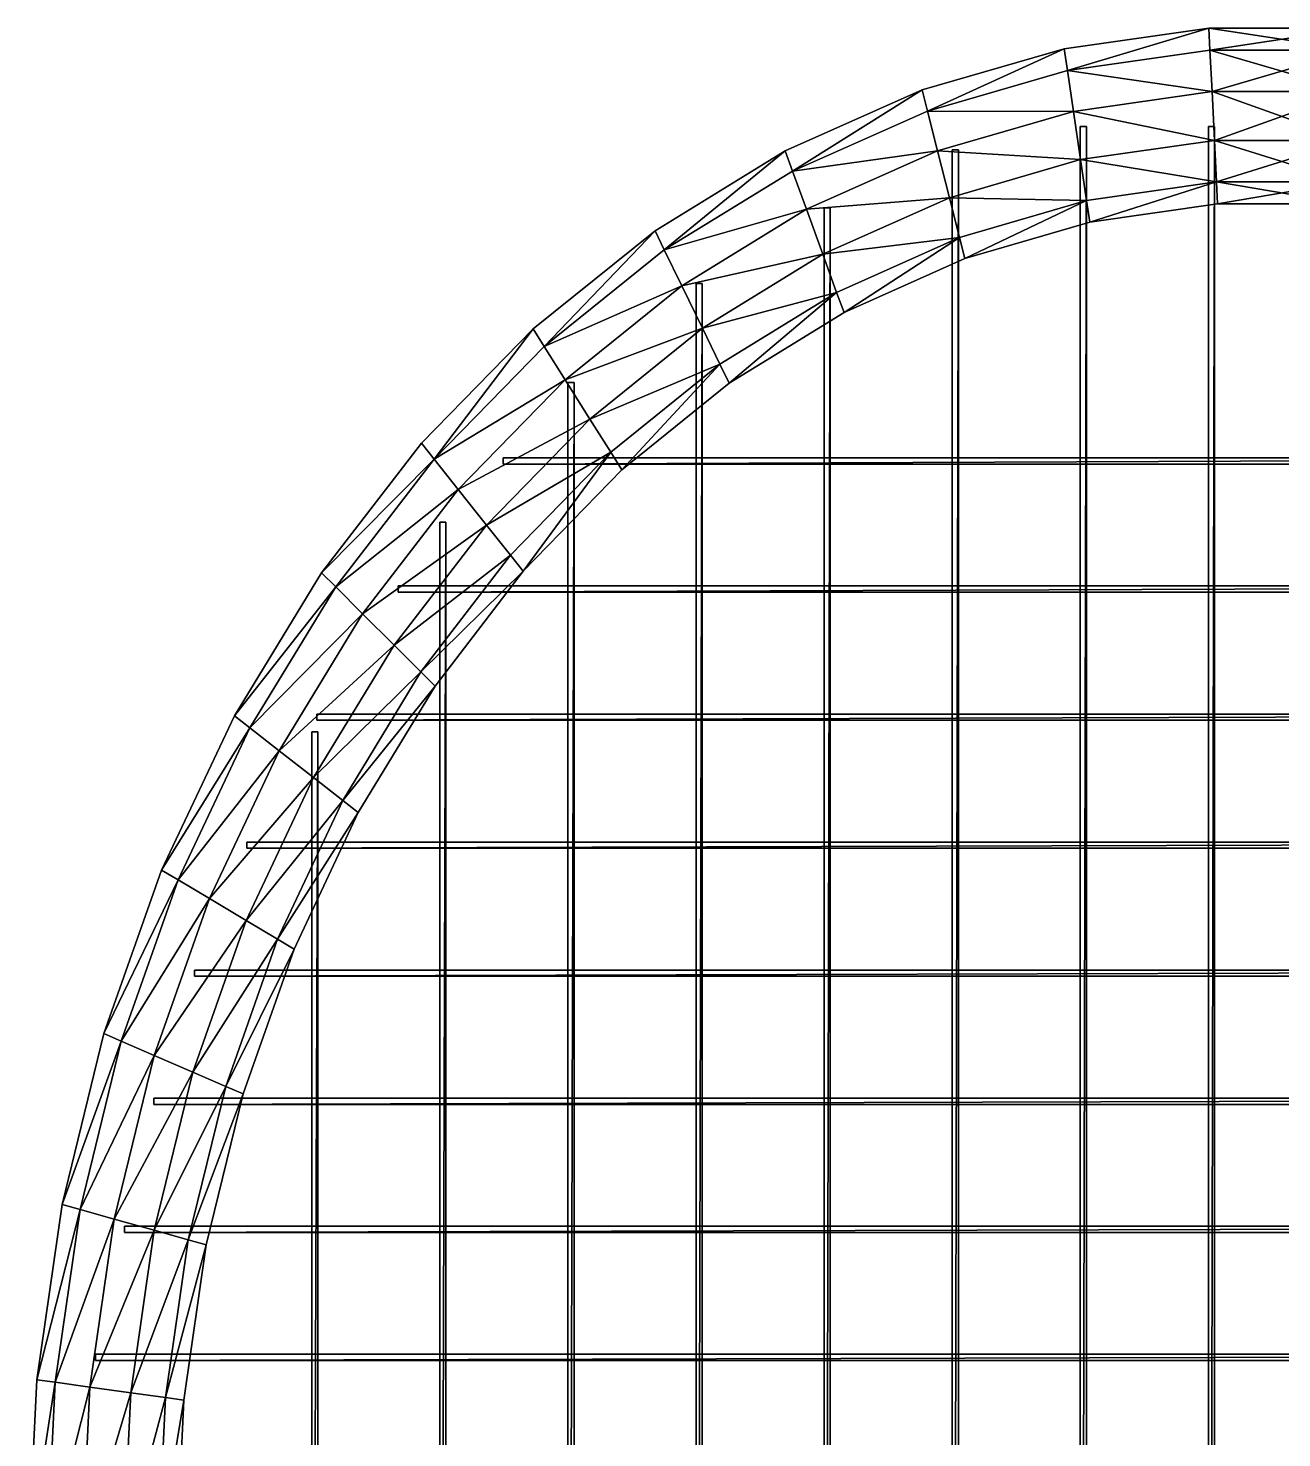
# Model space of a CAD drawing. Header units: metres. Extents: x -0.116 to 0.116, y -0.304 to 0.304.
# Drawn here: x -0.1163 to 0, y 0.1737 to 0.3045 of the extents above; entities that cross this region are included whole.
import ezdxf

# ---------------------------------------------------------------- set-up
doc = ezdxf.new("R2010")
doc.units = ezdxf.units.M
doc.layers.add('TENNISRACQUET', color=1, linetype='CONTINUOUS')

msp = doc.modelspace()

# ---------------------------------------------------------------- linework, layer by layer
at = {"layer": 'TENNISRACQUET', "color": 3}
for points in [[(-0.02019, 0.30257, -0.00227), (-0.00676, 0.30449, -0.00227), (-0.01989, 0.30056, -0.00614)], [(-0.02019, 0.30257, 0.00228), (-0.00676, 0.30449, -0.00227), (-0.02019, 0.30257, -0.00227)], [(-0.02019, 0.30257, 0.00228), (-0.00676, 0.30449, 0.00228), (-0.00676, 0.30449, -0.00227)], [(-0.01989, 0.30056, 0.00615), (-0.00676, 0.30449, 0.00228), (-0.02019, 0.30257, 0.00228)], [(-0.00676, 0.30449, -0.00227), (-0.00666, 0.30245, -0.00614), (-0.01989, 0.30056, -0.00614)], [(-0.01989, 0.30056, 0.00615), (-0.00666, 0.30245, 0.00615), (-0.00676, 0.30449, 0.00228)], [(-0.00676, 0.30449, -0.00227), (0.00666, 0.30245, -0.00614), (-0.00666, 0.30245, -0.00614)], [(-0.00676, 0.30449, -0.00227), (0.00676, 0.30449, -0.00227), (0.00666, 0.30245, -0.00614)], [(-0.00676, 0.30449, 0.00228), (0.00676, 0.30449, -0.00227), (-0.00676, 0.30449, -0.00227)], [(-0.00676, 0.30449, 0.00228), (0.00676, 0.30449, 0.00228), (0.00676, 0.30449, -0.00227)], [(-0.00666, 0.30245, 0.00615), (0.00676, 0.30449, 0.00228), (-0.00676, 0.30449, 0.00228)], [(-0.00666, 0.30245, 0.00615), (0.00666, 0.30245, 0.00615), (0.00676, 0.30449, 0.00228)], [(-0.03334, 0.29876, -0.00227), (-0.02019, 0.30257, -0.00227), (-0.03285, 0.2968, -0.00614)], [(-0.03334, 0.29876, 0.00228), (-0.02019, 0.30257, -0.00227), (-0.03334, 0.29876, -0.00227)], [(-0.03334, 0.29876, 0.00228), (-0.02019, 0.30257, 0.00228), (-0.02019, 0.30257, -0.00227)], [(-0.03285, 0.2968, 0.00615), (-0.02019, 0.30257, 0.00228), (-0.03334, 0.29876, 0.00228)], [(-0.02019, 0.30257, -0.00227), (-0.01989, 0.30056, -0.00614), (-0.03285, 0.2968, -0.00614)], [(-0.03285, 0.2968, 0.00615), (-0.01989, 0.30056, 0.00615), (-0.02019, 0.30257, 0.00228)], [(-0.00647, 0.2986, 0.00819), (-0.00666, 0.30245, 0.00615), (-0.01989, 0.30056, 0.00615)], [(-0.01989, 0.30056, -0.00614), (-0.00666, 0.30245, -0.00614), (-0.00647, 0.2986, -0.00818)], [(-0.00647, 0.2986, 0.00819), (0.00666, 0.30245, 0.00615), (-0.00666, 0.30245, 0.00615)], [(-0.00666, 0.30245, -0.00614), (0.00666, 0.30245, -0.00614), (0.00647, 0.2986, -0.00818)], [(-0.00666, 0.30245, -0.00614), (0.00647, 0.2986, -0.00818), (-0.00647, 0.2986, -0.00818)], [(-0.00647, 0.2986, 0.00819), (0.00647, 0.2986, 0.00819), (0.00666, 0.30245, 0.00615)], [(-0.01933, 0.29677, 0.00819), (-0.01989, 0.30056, 0.00615), (-0.03285, 0.2968, 0.00615)], [(-0.03285, 0.2968, -0.00614), (-0.01989, 0.30056, -0.00614), (-0.01933, 0.29677, -0.00818)], [(-0.01933, 0.29677, 0.00819), (-0.00647, 0.2986, 0.00819), (-0.01989, 0.30056, 0.00615)], [(-0.01989, 0.30056, -0.00614), (-0.00647, 0.2986, -0.00818), (-0.01933, 0.29677, -0.00818)], [(-0.04605, 0.2931, -0.00227), (-0.03334, 0.29876, -0.00227), (-0.04537, 0.29123, -0.00614)], [(-0.04605, 0.2931, 0.00228), (-0.03334, 0.29876, -0.00227), (-0.04605, 0.2931, -0.00227)], [(-0.04605, 0.2931, 0.00228), (-0.03334, 0.29876, 0.00228), (-0.03334, 0.29876, -0.00227)], [(-0.04537, 0.29123, 0.00615), (-0.03334, 0.29876, 0.00228), (-0.04605, 0.2931, 0.00228)], [(-0.03334, 0.29876, -0.00227), (-0.03285, 0.2968, -0.00614), (-0.04537, 0.29123, -0.00614)], [(-0.04537, 0.29123, 0.00615), (-0.03285, 0.2968, 0.00615), (-0.03334, 0.29876, 0.00228)], [(-0.00647, 0.2986, 0.00819), (-0.01933, 0.29677, 0.00819), (-0.00625, 0.29407, 0.00819)], [(-0.01933, 0.29677, -0.00818), (-0.00647, 0.2986, -0.00818), (-0.00625, 0.29407, -0.00818)], [(0.00647, 0.2986, 0.00819), (-0.00647, 0.2986, 0.00819), (-0.00625, 0.29407, 0.00819)], [(-0.00647, 0.2986, -0.00818), (0.00647, 0.2986, -0.00818), (0.00625, 0.29407, -0.00818)], [(-0.00647, 0.2986, -0.00818), (0.00625, 0.29407, -0.00818), (-0.00625, 0.29407, -0.00818)], [(0.00647, 0.2986, 0.00819), (-0.00625, 0.29407, 0.00819), (0.00625, 0.29407, 0.00819)], [(-0.03192, 0.29311, 0.00819), (-0.03285, 0.2968, 0.00615), (-0.04537, 0.29123, 0.00615)], [(-0.04537, 0.29123, -0.00614), (-0.03285, 0.2968, -0.00614), (-0.03192, 0.29311, -0.00818)], [(-0.03192, 0.29311, 0.00819), (-0.01933, 0.29677, 0.00819), (-0.03285, 0.2968, 0.00615)], [(-0.03285, 0.2968, -0.00614), (-0.01933, 0.29677, -0.00818), (-0.03192, 0.29311, -0.00818)], [(-0.01933, 0.29677, 0.00819), (-0.03192, 0.29311, 0.00819), (-0.01866, 0.2923, 0.00819)], [(-0.03192, 0.29311, -0.00818), (-0.01933, 0.29677, -0.00818), (-0.01866, 0.2923, -0.00818)], [(-0.00625, 0.29407, 0.00819), (-0.01933, 0.29677, 0.00819), (-0.01866, 0.2923, 0.00819)], [(-0.01933, 0.29677, -0.00818), (-0.00625, 0.29407, -0.00818), (-0.01866, 0.2923, -0.00818)], [(-0.05813, 0.28569, -0.00227), (-0.04605, 0.2931, -0.00227), (-0.05727, 0.28392, -0.00614)], [(-0.05813, 0.28569, 0.00228), (-0.04605, 0.2931, -0.00227), (-0.05813, 0.28569, -0.00227)], [(-0.05813, 0.28569, 0.00228), (-0.04605, 0.2931, 0.00228), (-0.04605, 0.2931, -0.00227)], [(-0.05727, 0.28392, 0.00615), (-0.04605, 0.2931, 0.00228), (-0.05813, 0.28569, 0.00228)], [(-0.04605, 0.2931, -0.00227), (-0.04537, 0.29123, -0.00614), (-0.05727, 0.28392, -0.00614)], [(-0.05727, 0.28392, 0.00615), (-0.04537, 0.29123, 0.00615), (-0.04605, 0.2931, 0.00228)], [(-0.04408, 0.28769, 0.00819), (-0.03192, 0.29311, 0.00819), (-0.04537, 0.29123, 0.00615)], [(-0.04537, 0.29123, -0.00614), (-0.03192, 0.29311, -0.00818), (-0.04408, 0.28769, -0.00818)], [(-0.03083, 0.28876, 0.00819), (-0.03192, 0.29311, 0.00819), (-0.04408, 0.28769, 0.00819)], [(-0.03192, 0.29311, -0.00818), (-0.03083, 0.28876, -0.00818), (-0.04408, 0.28769, -0.00818)], [(-0.01866, 0.2923, 0.00819), (-0.03192, 0.29311, 0.00819), (-0.03083, 0.28876, 0.00819)], [(-0.03192, 0.29311, -0.00818), (-0.01866, 0.2923, -0.00818), (-0.03083, 0.28876, -0.00818)], [(-0.00625, 0.29407, 0.00819), (-0.01866, 0.2923, 0.00819), (-0.00606, 0.29022, 0.00615)], [(-0.00625, 0.29407, -0.00818), (-0.00606, 0.29022, -0.00614), (-0.01866, 0.2923, -0.00818)], [(0.00625, 0.29407, 0.00819), (-0.00625, 0.29407, 0.00819), (-0.00606, 0.29022, 0.00615)], [(0.00606, 0.29022, -0.00614), (-0.00625, 0.29407, -0.00818), (0.00625, 0.29407, -0.00818)], [(0.00606, 0.29022, -0.00614), (-0.00606, 0.29022, -0.00614), (-0.00625, 0.29407, -0.00818)], [(0.00625, 0.29407, 0.00819), (-0.00606, 0.29022, 0.00615), (0.00606, 0.29022, 0.00615)], [(-0.01866, 0.2923, 0.00819), (-0.03083, 0.28876, 0.00819), (-0.0181, 0.2885, 0.00615)], [(-0.01866, 0.2923, -0.00818), (-0.0181, 0.2885, -0.00614), (-0.03083, 0.28876, -0.00818)], [(-0.00606, 0.29022, 0.00615), (-0.01866, 0.2923, 0.00819), (-0.0181, 0.2885, 0.00615)], [(-0.00606, 0.29022, -0.00614), (-0.0181, 0.2885, -0.00614), (-0.01866, 0.2923, -0.00818)], [(-0.04408, 0.28769, 0.00819), (-0.04537, 0.29123, 0.00615), (-0.05727, 0.28392, 0.00615)], [(-0.05727, 0.28392, -0.00614), (-0.04537, 0.29123, -0.00614), (-0.04408, 0.28769, -0.00818)], [(-0.00606, 0.29022, -0.00614), (-0.0178, 0.28649, -0.00227), (-0.0181, 0.2885, -0.00614)], [(-0.00606, 0.29022, 0.00615), (-0.0181, 0.2885, 0.00615), (-0.0178, 0.28649, 0.00228)], [(-0.00596, 0.28818, -0.00227), (-0.0178, 0.28649, -0.00227), (-0.00606, 0.29022, -0.00614)], [(-0.00596, 0.28818, 0.00228), (-0.00606, 0.29022, 0.00615), (-0.0178, 0.28649, 0.00228)], [(0.00596, 0.28818, -0.00227), (-0.00606, 0.29022, -0.00614), (0.00606, 0.29022, -0.00614)], [(0.00596, 0.28818, -0.00227), (-0.00596, 0.28818, -0.00227), (-0.00606, 0.29022, -0.00614)], [(0.00606, 0.29022, 0.00615), (-0.00606, 0.29022, 0.00615), (-0.00596, 0.28818, 0.00228)], [(0.00606, 0.29022, 0.00615), (-0.00596, 0.28818, 0.00228), (0.00596, 0.28818, 0.00228)], [(-0.03083, 0.28876, 0.00819), (-0.04408, 0.28769, 0.00819), (-0.04257, 0.28352, 0.00819)], [(-0.04408, 0.28769, -0.00818), (-0.03083, 0.28876, -0.00818), (-0.04257, 0.28352, -0.00818)], [(-0.03083, 0.28876, 0.00819), (-0.04257, 0.28352, 0.00819), (-0.02989, 0.28507, 0.00615)], [(-0.03083, 0.28876, -0.00818), (-0.02989, 0.28507, -0.00614), (-0.04257, 0.28352, -0.00818)], [(-0.0181, 0.2885, 0.00615), (-0.03083, 0.28876, 0.00819), (-0.02989, 0.28507, 0.00615)], [(-0.0181, 0.2885, -0.00614), (-0.02989, 0.28507, -0.00614), (-0.03083, 0.28876, -0.00818)], [(-0.0181, 0.2885, -0.00614), (-0.0294, 0.28311, -0.00227), (-0.02989, 0.28507, -0.00614)], [(-0.0181, 0.2885, 0.00615), (-0.02989, 0.28507, 0.00615), (-0.0294, 0.28311, 0.00228)], [(-0.0178, 0.28649, -0.00227), (-0.0294, 0.28311, -0.00227), (-0.0181, 0.2885, -0.00614)], [(-0.0178, 0.28649, 0.00228), (-0.0181, 0.2885, 0.00615), (-0.0294, 0.28311, 0.00228)], [(-0.00596, 0.28818, -0.00227), (-0.00596, 0.28818, 0.00228), (-0.0178, 0.28649, -0.00227)], [(-0.00596, 0.28818, 0.00228), (-0.0178, 0.28649, 0.00228), (-0.0178, 0.28649, -0.00227)], [(0.00596, 0.28818, 0.00228), (-0.00596, 0.28818, -0.00227), (0.00596, 0.28818, -0.00227)], [(0.00596, 0.28818, 0.00228), (-0.00596, 0.28818, 0.00228), (-0.00596, 0.28818, -0.00227)], [(-0.05565, 0.28058, 0.00819), (-0.04408, 0.28769, 0.00819), (-0.05727, 0.28392, 0.00615)], [(-0.05727, 0.28392, -0.00614), (-0.04408, 0.28769, -0.00818), (-0.05565, 0.28058, -0.00818)], [(-0.04257, 0.28352, 0.00819), (-0.04408, 0.28769, 0.00819), (-0.05565, 0.28058, 0.00819)], [(-0.04408, 0.28769, -0.00818), (-0.04257, 0.28352, -0.00818), (-0.05565, 0.28058, -0.00818)], [(-0.0178, 0.28649, -0.00227), (-0.0294, 0.28311, 0.00228), (-0.0294, 0.28311, -0.00227)], [(-0.0178, 0.28649, 0.00228), (-0.0294, 0.28311, 0.00228), (-0.0178, 0.28649, -0.00227)], [(-0.06943, 0.2766, -0.00227), (-0.05813, 0.28569, -0.00227), (-0.0684, 0.27497, -0.00614)], [(-0.06943, 0.2766, 0.00228), (-0.05813, 0.28569, -0.00227), (-0.06943, 0.2766, -0.00227)], [(-0.06943, 0.2766, 0.00228), (-0.05813, 0.28569, 0.00228), (-0.05813, 0.28569, -0.00227)], [(-0.0684, 0.27497, 0.00615), (-0.05813, 0.28569, 0.00228), (-0.06943, 0.2766, 0.00228)], [(-0.05813, 0.28569, -0.00227), (-0.05727, 0.28392, -0.00614), (-0.0684, 0.27497, -0.00614)], [(-0.0684, 0.27497, 0.00615), (-0.05727, 0.28392, 0.00615), (-0.05813, 0.28569, 0.00228)], [(-0.05565, 0.28058, 0.00819), (-0.05727, 0.28392, 0.00615), (-0.0684, 0.27497, 0.00615)], [(-0.0684, 0.27497, -0.00614), (-0.05727, 0.28392, -0.00614), (-0.05565, 0.28058, -0.00818)], [(-0.02989, 0.28507, 0.00615), (-0.04257, 0.28352, 0.00819), (-0.04129, 0.27998, 0.00615)], [(-0.02989, 0.28507, -0.00614), (-0.04129, 0.27998, -0.00614), (-0.04257, 0.28352, -0.00818)], [(-0.02989, 0.28507, -0.00614), (-0.0406, 0.27811, -0.00227), (-0.04129, 0.27998, -0.00614)], [(-0.02989, 0.28507, 0.00615), (-0.04129, 0.27998, 0.00615), (-0.0406, 0.27811, 0.00228)], [(-0.0294, 0.28311, -0.00227), (-0.0406, 0.27811, -0.00227), (-0.02989, 0.28507, -0.00614)], [(-0.0294, 0.28311, 0.00228), (-0.02989, 0.28507, 0.00615), (-0.0406, 0.27811, 0.00228)], [(-0.04257, 0.28352, 0.00819), (-0.05565, 0.28058, 0.00819), (-0.05374, 0.27665, 0.00819)], [(-0.05565, 0.28058, -0.00818), (-0.04257, 0.28352, -0.00818), (-0.05374, 0.27665, -0.00818)], [(-0.04257, 0.28352, 0.00819), (-0.05374, 0.27665, 0.00819), (-0.04129, 0.27998, 0.00615)], [(-0.04257, 0.28352, -0.00818), (-0.04129, 0.27998, -0.00614), (-0.05374, 0.27665, -0.00818)], [(-0.0294, 0.28311, -0.00227), (-0.0406, 0.27811, 0.00228), (-0.0406, 0.27811, -0.00227)], [(-0.0294, 0.28311, 0.00228), (-0.0406, 0.27811, 0.00228), (-0.0294, 0.28311, -0.00227)], [(-0.06646, 0.27187, 0.00819), (-0.05565, 0.28058, 0.00819), (-0.0684, 0.27497, 0.00615)], [(-0.0684, 0.27497, -0.00614), (-0.05565, 0.28058, -0.00818), (-0.06646, 0.27187, -0.00818)], [(-0.05374, 0.27665, 0.00819), (-0.05565, 0.28058, 0.00819), (-0.06646, 0.27187, 0.00819)], [(-0.05565, 0.28058, -0.00818), (-0.05374, 0.27665, -0.00818), (-0.06646, 0.27187, -0.00818)], [(-0.04129, 0.27998, 0.00615), (-0.05374, 0.27665, 0.00819), (-0.05212, 0.27331, 0.00615)], [(-0.04129, 0.27998, -0.00614), (-0.05212, 0.27331, -0.00614), (-0.05374, 0.27665, -0.00818)], [(-0.04129, 0.27998, -0.00614), (-0.05126, 0.27155, -0.00227), (-0.05212, 0.27331, -0.00614)], [(-0.04129, 0.27998, 0.00615), (-0.05212, 0.27331, 0.00615), (-0.05126, 0.27155, 0.00228)], [(-0.0406, 0.27811, -0.00227), (-0.05126, 0.27155, -0.00227), (-0.04129, 0.27998, -0.00614)], [(-0.0406, 0.27811, 0.00228), (-0.04129, 0.27998, 0.00615), (-0.05126, 0.27155, 0.00228)], [(-0.0406, 0.27811, -0.00227), (-0.05126, 0.27155, 0.00228), (-0.05126, 0.27155, -0.00227)], [(-0.0406, 0.27811, 0.00228), (-0.05126, 0.27155, 0.00228), (-0.0406, 0.27811, -0.00227)], [(-0.07979, 0.26598, -0.00227), (-0.06943, 0.2766, -0.00227), (-0.07861, 0.26449, -0.00614)], [(-0.07979, 0.26598, 0.00228), (-0.06943, 0.2766, -0.00227), (-0.07979, 0.26598, -0.00227)], [(-0.07979, 0.26598, 0.00228), (-0.06943, 0.2766, 0.00228), (-0.06943, 0.2766, -0.00227)], [(-0.07861, 0.26449, 0.00615), (-0.06943, 0.2766, 0.00228), (-0.07979, 0.26598, 0.00228)], [(-0.06943, 0.2766, -0.00227), (-0.0684, 0.27497, -0.00614), (-0.07861, 0.26449, -0.00614)], [(-0.07861, 0.26449, 0.00615), (-0.0684, 0.27497, 0.00615), (-0.06943, 0.2766, 0.00228)], [(-0.05374, 0.27665, 0.00819), (-0.06646, 0.27187, 0.00819), (-0.06418, 0.26823, 0.00819)], [(-0.06646, 0.27187, -0.00818), (-0.05374, 0.27665, -0.00818), (-0.06418, 0.26823, -0.00818)], [(-0.05374, 0.27665, 0.00819), (-0.06418, 0.26823, 0.00819), (-0.05212, 0.27331, 0.00615)], [(-0.05374, 0.27665, -0.00818), (-0.05212, 0.27331, -0.00614), (-0.06418, 0.26823, -0.00818)], [(-0.06646, 0.27187, 0.00819), (-0.0684, 0.27497, 0.00615), (-0.07861, 0.26449, 0.00615)], [(-0.07861, 0.26449, -0.00614), (-0.0684, 0.27497, -0.00614), (-0.06646, 0.27187, -0.00818)], [(-0.05212, 0.27331, 0.00615), (-0.06418, 0.26823, 0.00819), (-0.06224, 0.26514, 0.00615)], [(-0.05212, 0.27331, -0.00614), (-0.06224, 0.26514, -0.00614), (-0.06418, 0.26823, -0.00818)], [(-0.05212, 0.27331, -0.00614), (-0.06122, 0.2635, -0.00227), (-0.06224, 0.26514, -0.00614)], [(-0.05212, 0.27331, 0.00615), (-0.06224, 0.26514, 0.00615), (-0.06122, 0.2635, 0.00228)], [(-0.05126, 0.27155, -0.00227), (-0.06122, 0.2635, -0.00227), (-0.05212, 0.27331, -0.00614)], [(-0.05126, 0.27155, 0.00228), (-0.05212, 0.27331, 0.00615), (-0.06122, 0.2635, 0.00228)], [(-0.07638, 0.26169, 0.00819), (-0.06646, 0.27187, 0.00819), (-0.07861, 0.26449, 0.00615)], [(-0.07861, 0.26449, -0.00614), (-0.06646, 0.27187, -0.00818), (-0.07638, 0.26169, -0.00818)], [(-0.06418, 0.26823, 0.00819), (-0.06646, 0.27187, 0.00819), (-0.07638, 0.26169, 0.00819)], [(-0.06646, 0.27187, -0.00818), (-0.06418, 0.26823, -0.00818), (-0.07638, 0.26169, -0.00818)], [(-0.05126, 0.27155, -0.00227), (-0.06122, 0.2635, 0.00228), (-0.06122, 0.2635, -0.00227)], [(-0.05126, 0.27155, 0.00228), (-0.06122, 0.2635, 0.00228), (-0.05126, 0.27155, -0.00227)], [(-0.06418, 0.26823, 0.00819), (-0.07638, 0.26169, 0.00819), (-0.07376, 0.25839, 0.00819)], [(-0.07638, 0.26169, -0.00818), (-0.06418, 0.26823, -0.00818), (-0.07376, 0.25839, -0.00818)], [(-0.06418, 0.26823, 0.00819), (-0.07376, 0.25839, 0.00819), (-0.06224, 0.26514, 0.00615)], [(-0.06418, 0.26823, -0.00818), (-0.06224, 0.26514, -0.00614), (-0.07376, 0.25839, -0.00818)], [(-0.08907, 0.25396, -0.00227), (-0.07979, 0.26598, -0.00227), (-0.07861, 0.26449, -0.00614)], [(-0.08907, 0.25396, 0.00228), (-0.07979, 0.26598, -0.00227), (-0.08907, 0.25396, -0.00227)], [(-0.08907, 0.25396, 0.00228), (-0.07979, 0.26598, 0.00228), (-0.07979, 0.26598, -0.00227)], [(-0.07861, 0.26449, 0.00615), (-0.07979, 0.26598, 0.00228), (-0.08907, 0.25396, 0.00228)], [(-0.08907, 0.25396, -0.00227), (-0.07861, 0.26449, -0.00614), (-0.08775, 0.25265, -0.00614)], [(-0.08775, 0.25265, 0.00615), (-0.07861, 0.26449, 0.00615), (-0.08907, 0.25396, 0.00228)], [(-0.07638, 0.26169, 0.00819), (-0.07861, 0.26449, 0.00615), (-0.08775, 0.25265, 0.00615)], [(-0.08775, 0.25265, -0.00614), (-0.07861, 0.26449, -0.00614), (-0.07638, 0.26169, -0.00818)], [(-0.06224, 0.26514, 0.00615), (-0.07376, 0.25839, 0.00819), (-0.07153, 0.25559, 0.00615)], [(-0.06224, 0.26514, -0.00614), (-0.07153, 0.25559, -0.00614), (-0.07376, 0.25839, -0.00818)], [(-0.06224, 0.26514, -0.00614), (-0.07035, 0.2541, -0.00227), (-0.07153, 0.25559, -0.00614)], [(-0.06224, 0.26514, 0.00615), (-0.07153, 0.25559, 0.00615), (-0.07035, 0.2541, 0.00228)], [(-0.06122, 0.2635, -0.00227), (-0.07035, 0.2541, -0.00227), (-0.06224, 0.26514, -0.00614)], [(-0.06122, 0.2635, 0.00228), (-0.06224, 0.26514, 0.00615), (-0.07035, 0.2541, 0.00228)], [(-0.06122, 0.2635, -0.00227), (-0.07035, 0.2541, 0.00228), (-0.07035, 0.2541, -0.00227)], [(-0.06122, 0.2635, 0.00228), (-0.07035, 0.2541, 0.00228), (-0.06122, 0.2635, -0.00227)], [(-0.08526, 0.25017, 0.00819), (-0.07638, 0.26169, 0.00819), (-0.08775, 0.25265, 0.00615)], [(-0.08775, 0.25265, -0.00614), (-0.07638, 0.26169, -0.00818), (-0.08526, 0.25017, -0.00818)], [(-0.07376, 0.25839, 0.00819), (-0.07638, 0.26169, 0.00819), (-0.08526, 0.25017, 0.00819)], [(-0.07638, 0.26169, -0.00818), (-0.07376, 0.25839, -0.00818), (-0.08526, 0.25017, -0.00818)], [(-0.07376, 0.25839, 0.00819), (-0.08526, 0.25017, 0.00819), (-0.08234, 0.24725, 0.00819)], [(-0.08526, 0.25017, -0.00818), (-0.07376, 0.25839, -0.00818), (-0.08234, 0.24725, -0.00818)], [(-0.07376, 0.25839, 0.00819), (-0.08234, 0.24725, 0.00819), (-0.07153, 0.25559, 0.00615)], [(-0.07376, 0.25839, -0.00818), (-0.07153, 0.25559, -0.00614), (-0.08234, 0.24725, -0.00818)], [(-0.07153, 0.25559, 0.00615), (-0.08234, 0.24725, 0.00819), (-0.07985, 0.24477, 0.00615)], [(-0.07153, 0.25559, -0.00614), (-0.07985, 0.24477, -0.00614), (-0.08234, 0.24725, -0.00818)], [(-0.07153, 0.25559, -0.00614), (-0.07035, 0.2541, -0.00227), (-0.07985, 0.24477, -0.00614)], [(-0.07153, 0.25559, 0.00615), (-0.07985, 0.24477, 0.00615), (-0.07035, 0.2541, 0.00228)], [(-0.09714, 0.2407, -0.00227), (-0.08907, 0.25396, -0.00227), (-0.08775, 0.25265, -0.00614)], [(-0.09714, 0.2407, 0.00228), (-0.08907, 0.25396, -0.00227), (-0.09714, 0.2407, -0.00227)], [(-0.09714, 0.2407, 0.00228), (-0.08907, 0.25396, 0.00228), (-0.08907, 0.25396, -0.00227)], [(-0.08775, 0.25265, 0.00615), (-0.08907, 0.25396, 0.00228), (-0.09714, 0.2407, 0.00228)], [(-0.07035, 0.2541, -0.00227), (-0.07853, 0.24346, -0.00227), (-0.07985, 0.24477, -0.00614)], [(-0.07035, 0.2541, 0.00228), (-0.07985, 0.24477, 0.00615), (-0.07853, 0.24346, 0.00228)], [(-0.07035, 0.2541, -0.00227), (-0.07853, 0.24346, 0.00228), (-0.07853, 0.24346, -0.00227)], [(-0.07035, 0.2541, 0.00228), (-0.07853, 0.24346, 0.00228), (-0.07035, 0.2541, -0.00227)], [(-0.09714, 0.2407, -0.00227), (-0.08775, 0.25265, -0.00614), (-0.0957, 0.23958, -0.00614)], [(-0.0957, 0.23958, 0.00615), (-0.08775, 0.25265, 0.00615), (-0.09714, 0.2407, 0.00228)], [(-0.08526, 0.25017, 0.00819), (-0.08775, 0.25265, 0.00615), (-0.0957, 0.23958, 0.00615)], [(-0.0957, 0.23958, -0.00614), (-0.08775, 0.25265, -0.00614), (-0.08526, 0.25017, -0.00818)], [(-0.09299, 0.23746, 0.00819), (-0.08526, 0.25017, 0.00819), (-0.0957, 0.23958, 0.00615)], [(-0.0957, 0.23958, -0.00614), (-0.08526, 0.25017, -0.00818), (-0.09299, 0.23746, -0.00818)], [(-0.08234, 0.24725, 0.00819), (-0.08526, 0.25017, 0.00819), (-0.09299, 0.23746, 0.00819)], [(-0.08526, 0.25017, -0.00818), (-0.08234, 0.24725, -0.00818), (-0.09299, 0.23746, -0.00818)], [(-0.08234, 0.24725, 0.00819), (-0.09299, 0.23746, 0.00819), (-0.0898, 0.23497, 0.00819)], [(-0.09299, 0.23746, -0.00818), (-0.08234, 0.24725, -0.00818), (-0.0898, 0.23497, -0.00818)], [(-0.08234, 0.24725, 0.00819), (-0.0898, 0.23497, 0.00819), (-0.07985, 0.24477, 0.00615)], [(-0.08234, 0.24725, -0.00818), (-0.07985, 0.24477, -0.00614), (-0.0898, 0.23497, -0.00818)], [(-0.07985, 0.24477, 0.00615), (-0.0898, 0.23497, 0.00819), (-0.08709, 0.23285, 0.00615)], [(-0.07985, 0.24477, -0.00614), (-0.08709, 0.23285, -0.00614), (-0.0898, 0.23497, -0.00818)], [(-0.07985, 0.24477, -0.00614), (-0.07853, 0.24346, -0.00227), (-0.08709, 0.23285, -0.00614)], [(-0.07985, 0.24477, 0.00615), (-0.08709, 0.23285, 0.00615), (-0.07853, 0.24346, 0.00228)], [(-0.07853, 0.24346, -0.00227), (-0.08565, 0.23172, -0.00227), (-0.08709, 0.23285, -0.00614)], [(-0.07853, 0.24346, 0.00228), (-0.08709, 0.23285, 0.00615), (-0.08565, 0.23172, 0.00228)], [(-0.07853, 0.24346, -0.00227), (-0.08565, 0.23172, 0.00228), (-0.08565, 0.23172, -0.00227)], [(-0.07853, 0.24346, 0.00228), (-0.08565, 0.23172, 0.00228), (-0.07853, 0.24346, -0.00227)], [(-0.1039, 0.22638, -0.00227), (-0.09714, 0.2407, -0.00227), (-0.0957, 0.23958, -0.00614)], [(-0.1039, 0.22638, 0.00228), (-0.09714, 0.2407, -0.00227), (-0.1039, 0.22638, -0.00227)], [(-0.1039, 0.22638, 0.00228), (-0.09714, 0.2407, 0.00228), (-0.09714, 0.2407, -0.00227)], [(-0.0957, 0.23958, 0.00615), (-0.09714, 0.2407, 0.00228), (-0.1039, 0.22638, 0.00228)], [(-0.1039, 0.22638, -0.00227), (-0.0957, 0.23958, -0.00614), (-0.10236, 0.22547, -0.00614)], [(-0.10236, 0.22547, 0.00615), (-0.0957, 0.23958, 0.00615), (-0.1039, 0.22638, 0.00228)], [(-0.09299, 0.23746, 0.00819), (-0.0957, 0.23958, 0.00615), (-0.10236, 0.22547, 0.00615)], [(-0.10236, 0.22547, -0.00614), (-0.0957, 0.23958, -0.00614), (-0.09299, 0.23746, -0.00818)], [(-0.09946, 0.22374, 0.00819), (-0.09299, 0.23746, 0.00819), (-0.10236, 0.22547, 0.00615)], [(-0.10236, 0.22547, -0.00614), (-0.09299, 0.23746, -0.00818), (-0.09946, 0.22374, -0.00818)], [(-0.0898, 0.23497, 0.00819), (-0.09299, 0.23746, 0.00819), (-0.09946, 0.22374, 0.00819)], [(-0.09299, 0.23746, -0.00818), (-0.0898, 0.23497, -0.00818), (-0.09946, 0.22374, -0.00818)], [(-0.0898, 0.23497, 0.00819), (-0.09946, 0.22374, 0.00819), (-0.09605, 0.2217, 0.00819)], [(-0.09946, 0.22374, -0.00818), (-0.0898, 0.23497, -0.00818), (-0.09605, 0.2217, -0.00818)], [(-0.0898, 0.23497, 0.00819), (-0.09605, 0.2217, 0.00819), (-0.08709, 0.23285, 0.00615)], [(-0.0898, 0.23497, -0.00818), (-0.08709, 0.23285, -0.00614), (-0.09605, 0.2217, -0.00818)], [(-0.08709, 0.23285, 0.00615), (-0.09605, 0.2217, 0.00819), (-0.09315, 0.21997, 0.00615)], [(-0.08709, 0.23285, -0.00614), (-0.09315, 0.21997, -0.00614), (-0.09605, 0.2217, -0.00818)], [(-0.08709, 0.23285, -0.00614), (-0.08565, 0.23172, -0.00227), (-0.09315, 0.21997, -0.00614)], [(-0.08709, 0.23285, 0.00615), (-0.09315, 0.21997, 0.00615), (-0.08565, 0.23172, 0.00228)], [(-0.08565, 0.23172, -0.00227), (-0.09161, 0.21905, -0.00227), (-0.09315, 0.21997, -0.00614)], [(-0.08565, 0.23172, 0.00228), (-0.09315, 0.21997, 0.00615), (-0.09161, 0.21905, 0.00228)], [(-0.08565, 0.23172, -0.00227), (-0.09161, 0.21905, 0.00228), (-0.09161, 0.21905, -0.00227)], [(-0.08565, 0.23172, 0.00228), (-0.09161, 0.21905, 0.00228), (-0.08565, 0.23172, -0.00227)], [(-0.10926, 0.21121, -0.00227), (-0.1039, 0.22638, -0.00227), (-0.10236, 0.22547, -0.00614)], [(-0.10926, 0.21121, 0.00228), (-0.1039, 0.22638, -0.00227), (-0.10926, 0.21121, -0.00227)], [(-0.10926, 0.21121, 0.00228), (-0.1039, 0.22638, 0.00228), (-0.1039, 0.22638, -0.00227)], [(-0.10236, 0.22547, 0.00615), (-0.1039, 0.22638, 0.00228), (-0.10926, 0.21121, 0.00228)], [(-0.10926, 0.21121, -0.00227), (-0.10236, 0.22547, -0.00614), (-0.10764, 0.21051, -0.00614)], [(-0.10764, 0.21051, 0.00615), (-0.10236, 0.22547, 0.00615), (-0.10926, 0.21121, 0.00228)], [(-0.09946, 0.22374, 0.00819), (-0.10236, 0.22547, 0.00615), (-0.10764, 0.21051, 0.00615)], [(-0.10764, 0.21051, -0.00614), (-0.10236, 0.22547, -0.00614), (-0.09946, 0.22374, -0.00818)], [(-0.10459, 0.20919, 0.00819), (-0.09946, 0.22374, 0.00819), (-0.10764, 0.21051, 0.00615)], [(-0.10764, 0.21051, -0.00614), (-0.09946, 0.22374, -0.00818), (-0.10459, 0.20919, -0.00818)], [(-0.09605, 0.2217, 0.00819), (-0.09946, 0.22374, 0.00819), (-0.10459, 0.20919, 0.00819)], [(-0.09946, 0.22374, -0.00818), (-0.09605, 0.2217, -0.00818), (-0.10459, 0.20919, -0.00818)], [(-0.09605, 0.2217, 0.00819), (-0.10459, 0.20919, 0.00819), (-0.101, 0.20764, 0.00819)], [(-0.10459, 0.20919, -0.00818), (-0.09605, 0.2217, -0.00818), (-0.101, 0.20764, -0.00818)], [(-0.09605, 0.2217, 0.00819), (-0.101, 0.20764, 0.00819), (-0.09315, 0.21997, 0.00615)], [(-0.09605, 0.2217, -0.00818), (-0.09315, 0.21997, -0.00614), (-0.101, 0.20764, -0.00818)], [(-0.09315, 0.21997, 0.00615), (-0.101, 0.20764, 0.00819), (-0.09795, 0.20632, 0.00615)], [(-0.09315, 0.21997, -0.00614), (-0.09795, 0.20632, -0.00614), (-0.101, 0.20764, -0.00818)], [(-0.09315, 0.21997, -0.00614), (-0.09161, 0.21905, -0.00227), (-0.09795, 0.20632, -0.00614)], [(-0.09315, 0.21997, 0.00615), (-0.09795, 0.20632, 0.00615), (-0.09161, 0.21905, 0.00228)], [(-0.09161, 0.21905, -0.00227), (-0.09634, 0.20562, -0.00227), (-0.09795, 0.20632, -0.00614)], [(-0.09161, 0.21905, 0.00228), (-0.09795, 0.20632, 0.00615), (-0.09634, 0.20562, 0.00228)], [(-0.09161, 0.21905, -0.00227), (-0.09634, 0.20562, 0.00228), (-0.09634, 0.20562, -0.00227)], [(-0.09161, 0.21905, 0.00228), (-0.09634, 0.20562, 0.00228), (-0.09161, 0.21905, -0.00227)], [(-0.11313, 0.19537, -0.00227), (-0.10926, 0.21121, -0.00227), (-0.10764, 0.21051, -0.00614)], [(-0.11313, 0.19537, 0.00228), (-0.10926, 0.21121, -0.00227), (-0.11313, 0.19537, -0.00227)], [(-0.11313, 0.19537, 0.00228), (-0.10926, 0.21121, 0.00228), (-0.10926, 0.21121, -0.00227)], [(-0.10764, 0.21051, 0.00615), (-0.10926, 0.21121, 0.00228), (-0.11313, 0.19537, 0.00228)], [(-0.11313, 0.19537, -0.00227), (-0.10764, 0.21051, -0.00614), (-0.11146, 0.1949, -0.00614)], [(-0.11146, 0.1949, 0.00615), (-0.10764, 0.21051, 0.00615), (-0.11313, 0.19537, 0.00228)], [(-0.10459, 0.20919, 0.00819), (-0.10764, 0.21051, 0.00615), (-0.11146, 0.1949, 0.00615)], [(-0.11146, 0.1949, -0.00614), (-0.10764, 0.21051, -0.00614), (-0.10459, 0.20919, -0.00818)], [(-0.1083, 0.19401, 0.00819), (-0.10459, 0.20919, 0.00819), (-0.11146, 0.1949, 0.00615)], [(-0.11146, 0.1949, -0.00614), (-0.10459, 0.20919, -0.00818), (-0.1083, 0.19401, -0.00818)], [(-0.101, 0.20764, 0.00819), (-0.10459, 0.20919, 0.00819), (-0.1083, 0.19401, 0.00819)], [(-0.10459, 0.20919, -0.00818), (-0.101, 0.20764, -0.00818), (-0.1083, 0.19401, -0.00818)], [(-0.101, 0.20764, 0.00819), (-0.1083, 0.19401, 0.00819), (-0.10458, 0.19297, 0.00819)], [(-0.1083, 0.19401, -0.00818), (-0.101, 0.20764, -0.00818), (-0.10458, 0.19297, -0.00818)], [(-0.101, 0.20764, 0.00819), (-0.10458, 0.19297, 0.00819), (-0.09795, 0.20632, 0.00615)], [(-0.101, 0.20764, -0.00818), (-0.09795, 0.20632, -0.00614), (-0.10458, 0.19297, -0.00818)], [(-0.09795, 0.20632, 0.00615), (-0.10458, 0.19297, 0.00819), (-0.10142, 0.19208, 0.00615)], [(-0.09795, 0.20632, -0.00614), (-0.10142, 0.19208, -0.00614), (-0.10458, 0.19297, -0.00818)], [(-0.09795, 0.20632, -0.00614), (-0.09634, 0.20562, -0.00227), (-0.10142, 0.19208, -0.00614)], [(-0.09795, 0.20632, 0.00615), (-0.10142, 0.19208, 0.00615), (-0.09634, 0.20562, 0.00228)], [(-0.09634, 0.20562, -0.00227), (-0.09975, 0.19161, -0.00227), (-0.10142, 0.19208, -0.00614)], [(-0.09634, 0.20562, 0.00228), (-0.10142, 0.19208, 0.00615), (-0.09975, 0.19161, 0.00228)], [(-0.09634, 0.20562, -0.00227), (-0.09975, 0.19161, 0.00228), (-0.09975, 0.19161, -0.00227)], [(-0.09634, 0.20562, 0.00228), (-0.09975, 0.19161, 0.00228), (-0.09634, 0.20562, -0.00227)], [(-0.11548, 0.1791, -0.00227), (-0.11313, 0.19537, -0.00227), (-0.11146, 0.1949, -0.00614)], [(-0.11548, 0.1791, 0.00228), (-0.11313, 0.19537, -0.00227), (-0.11548, 0.1791, -0.00227)], [(-0.11548, 0.1791, 0.00228), (-0.11313, 0.19537, 0.00228), (-0.11313, 0.19537, -0.00227)], [(-0.11146, 0.1949, 0.00615), (-0.11313, 0.19537, 0.00228), (-0.11548, 0.1791, 0.00228)], [(-0.11548, 0.1791, -0.00227), (-0.11146, 0.1949, -0.00614), (-0.11377, 0.17886, -0.00614)], [(-0.11377, 0.17886, 0.00615), (-0.11146, 0.1949, 0.00615), (-0.11548, 0.1791, 0.00228)], [(-0.1083, 0.19401, 0.00819), (-0.11146, 0.1949, 0.00615), (-0.11377, 0.17886, 0.00615)], [(-0.11377, 0.17886, -0.00614), (-0.11146, 0.1949, -0.00614), (-0.1083, 0.19401, -0.00818)], [(-0.11055, 0.17841, 0.00819), (-0.1083, 0.19401, 0.00819), (-0.11377, 0.17886, 0.00615)], [(-0.11377, 0.17886, -0.00614), (-0.1083, 0.19401, -0.00818), (-0.11055, 0.17841, -0.00818)], [(-0.10458, 0.19297, 0.00819), (-0.1083, 0.19401, 0.00819), (-0.11055, 0.17841, 0.00819)], [(-0.1083, 0.19401, -0.00818), (-0.10458, 0.19297, -0.00818), (-0.11055, 0.17841, -0.00818)], [(-0.10458, 0.19297, 0.00819), (-0.11055, 0.17841, 0.00819), (-0.10675, 0.17788, 0.00819)], [(-0.11055, 0.17841, -0.00818), (-0.10458, 0.19297, -0.00818), (-0.10675, 0.17788, -0.00818)], [(-0.10458, 0.19297, 0.00819), (-0.10675, 0.17788, 0.00819), (-0.10142, 0.19208, 0.00615)], [(-0.10458, 0.19297, -0.00818), (-0.10142, 0.19208, -0.00614), (-0.10675, 0.17788, -0.00818)], [(-0.10142, 0.19208, 0.00615), (-0.10675, 0.17788, 0.00819), (-0.10353, 0.17744, 0.00615)], [(-0.10142, 0.19208, -0.00614), (-0.10353, 0.17744, -0.00614), (-0.10675, 0.17788, -0.00818)], [(-0.10142, 0.19208, -0.00614), (-0.09975, 0.19161, -0.00227), (-0.10353, 0.17744, -0.00614)], [(-0.10142, 0.19208, 0.00615), (-0.10353, 0.17744, 0.00615), (-0.09975, 0.19161, 0.00228)], [(-0.09975, 0.19161, -0.00227), (-0.10182, 0.1772, -0.00227), (-0.10353, 0.17744, -0.00614)], [(-0.09975, 0.19161, 0.00228), (-0.10353, 0.17744, 0.00615), (-0.10182, 0.1772, 0.00228)], [(-0.09975, 0.19161, -0.00227), (-0.10182, 0.1772, 0.00228), (-0.10182, 0.1772, -0.00227)], [(-0.09975, 0.19161, 0.00228), (-0.10182, 0.1772, 0.00228), (-0.09975, 0.19161, -0.00227)], [(-0.11627, 0.1626, -0.00227), (-0.11548, 0.1791, -0.00227), (-0.11377, 0.17886, -0.00614)], [(-0.11627, 0.1626, 0.00228), (-0.11548, 0.1791, -0.00227), (-0.11627, 0.1626, -0.00227)], [(-0.11627, 0.1626, 0.00228), (-0.11548, 0.1791, 0.00228), (-0.11548, 0.1791, -0.00227)], [(-0.11377, 0.17886, 0.00615), (-0.11548, 0.1791, 0.00228), (-0.11627, 0.1626, 0.00228)], [(-0.11627, 0.1626, -0.00227), (-0.11377, 0.17886, -0.00614), (-0.11455, 0.1626, -0.00614)], [(-0.11455, 0.1626, 0.00615), (-0.11377, 0.17886, 0.00615), (-0.11627, 0.1626, 0.00228)], [(-0.11055, 0.17841, 0.00819), (-0.11377, 0.17886, 0.00615), (-0.11455, 0.1626, 0.00615)], [(-0.11455, 0.1626, -0.00614), (-0.11377, 0.17886, -0.00614), (-0.11055, 0.17841, -0.00818)], [(-0.1113, 0.1626, 0.00819), (-0.11055, 0.17841, 0.00819), (-0.11455, 0.1626, 0.00615)], [(-0.11455, 0.1626, -0.00614), (-0.11055, 0.17841, -0.00818), (-0.1113, 0.1626, -0.00818)], [(-0.10675, 0.17788, 0.00819), (-0.11055, 0.17841, 0.00819), (-0.1113, 0.1626, 0.00819)], [(-0.11055, 0.17841, -0.00818), (-0.10675, 0.17788, -0.00818), (-0.1113, 0.1626, -0.00818)], [(-0.10675, 0.17788, 0.00819), (-0.1113, 0.1626, 0.00819), (-0.10748, 0.1626, 0.00819)], [(-0.1113, 0.1626, -0.00818), (-0.10675, 0.17788, -0.00818), (-0.10748, 0.1626, -0.00818)], [(-0.10675, 0.17788, 0.00819), (-0.10748, 0.1626, 0.00819), (-0.10353, 0.17744, 0.00615)], [(-0.10675, 0.17788, -0.00818), (-0.10353, 0.17744, -0.00614), (-0.10748, 0.1626, -0.00818)], [(-0.10353, 0.17744, 0.00615), (-0.10748, 0.1626, 0.00819), (-0.10424, 0.1626, 0.00615)], [(-0.10353, 0.17744, -0.00614), (-0.10424, 0.1626, -0.00614), (-0.10748, 0.1626, -0.00818)], [(-0.10353, 0.17744, -0.00614), (-0.10182, 0.1772, -0.00227), (-0.10424, 0.1626, -0.00614)], [(-0.10353, 0.17744, 0.00615), (-0.10424, 0.1626, 0.00615), (-0.10182, 0.1772, 0.00228)], [(-0.10182, 0.1772, -0.00227), (-0.10252, 0.1626, -0.00227), (-0.10424, 0.1626, -0.00614)], [(-0.10182, 0.1772, 0.00228), (-0.10424, 0.1626, 0.00615), (-0.10252, 0.1626, 0.00228)], [(-0.10182, 0.1772, -0.00227), (-0.10252, 0.1626, 0.00228), (-0.10252, 0.1626, -0.00227)], [(-0.10182, 0.1772, 0.00228), (-0.10252, 0.1626, 0.00228), (-0.10182, 0.1772, -0.00227)]]:
    msp.add_3dface(points, dxfattribs=at)
at = {"layer": 'TENNISRACQUET', "color": 2}
for points in [[(-0.01869, 0.29537, -0.00004), (-0.01869, 0.02824, 0.00052), (-0.01869, 0.02824, -0.00004)], [(-0.01869, 0.29537, 0.00052), (-0.01869, 0.02824, 0.00052), (-0.01869, 0.29537, -0.00004)], [(-0.01812, 0.29537, -0.00004), (-0.01869, 0.02824, -0.00004), (-0.01812, 0.02824, -0.00004)], [(-0.01812, 0.29537, -0.00004), (-0.01869, 0.29537, -0.00004), (-0.01869, 0.02824, -0.00004)], [(-0.01869, 0.02824, 0.00052), (-0.01812, 0.29537, 0.00052), (-0.01812, 0.02824, 0.00052)], [(-0.01869, 0.29537, 0.00052), (-0.01812, 0.29537, 0.00052), (-0.01869, 0.02824, 0.00052)], [(-0.01869, 0.29537, 0.00052), (-0.01869, 0.29537, -0.00004), (-0.01812, 0.29537, -0.00004)], [(-0.01812, 0.29537, 0.00052), (-0.01869, 0.29537, 0.00052), (-0.01812, 0.29537, -0.00004)], [(-0.01812, 0.02824, 0.00052), (-0.01812, 0.29537, -0.00004), (-0.01812, 0.02824, -0.00004)], [(-0.01812, 0.02824, 0.00052), (-0.01812, 0.29537, 0.00052), (-0.01812, 0.29537, -0.00004)], [(-0.00681, 0.29537, -0.00004), (-0.00681, 0.02824, 0.00052), (-0.00681, 0.02824, -0.00004)], [(-0.00681, 0.29537, 0.00052), (-0.00681, 0.02824, 0.00052), (-0.00681, 0.29537, -0.00004)], [(-0.00624, 0.29537, -0.00004), (-0.00681, 0.02824, -0.00004), (-0.00624, 0.02824, -0.00004)], [(-0.00624, 0.29537, -0.00004), (-0.00681, 0.29537, -0.00004), (-0.00681, 0.02824, -0.00004)], [(-0.00681, 0.02824, 0.00052), (-0.00624, 0.29537, 0.00052), (-0.00624, 0.02824, 0.00052)], [(-0.00681, 0.29537, 0.00052), (-0.00624, 0.29537, 0.00052), (-0.00681, 0.02824, 0.00052)], [(-0.00681, 0.29537, 0.00052), (-0.00681, 0.29537, -0.00004), (-0.00624, 0.29537, -0.00004)], [(-0.00624, 0.29537, 0.00052), (-0.00681, 0.29537, 0.00052), (-0.00624, 0.29537, -0.00004)], [(-0.00624, 0.02824, 0.00052), (-0.00624, 0.29537, -0.00004), (-0.00624, 0.02824, -0.00004)], [(-0.00624, 0.02824, 0.00052), (-0.00624, 0.29537, 0.00052), (-0.00624, 0.29537, -0.00004)], [(-0.03057, 0.29321, -0.00004), (-0.03057, 0.03364, 0.00052), (-0.03057, 0.03364, -0.00004)], [(-0.03057, 0.29321, 0.00052), (-0.03057, 0.03364, 0.00052), (-0.03057, 0.29321, -0.00004)], [(-0.03, 0.29321, -0.00004), (-0.03057, 0.03364, -0.00004), (-0.03, 0.03364, -0.00004)], [(-0.03, 0.29321, -0.00004), (-0.03057, 0.29321, -0.00004), (-0.03057, 0.03364, -0.00004)], [(-0.03057, 0.03364, 0.00052), (-0.03, 0.29321, 0.00052), (-0.03, 0.03364, 0.00052)], [(-0.03057, 0.29321, 0.00052), (-0.03, 0.29321, 0.00052), (-0.03057, 0.03364, 0.00052)], [(-0.03057, 0.29321, 0.00052), (-0.03057, 0.29321, -0.00004), (-0.03, 0.29321, -0.00004)], [(-0.03, 0.29321, 0.00052), (-0.03057, 0.29321, 0.00052), (-0.03, 0.29321, -0.00004)], [(-0.03, 0.03364, 0.00052), (-0.03, 0.29321, -0.00004), (-0.03, 0.03364, -0.00004)], [(-0.03, 0.03364, 0.00052), (-0.03, 0.29321, 0.00052), (-0.03, 0.29321, -0.00004)], [(-0.04245, 0.28781, -0.00004), (-0.04245, 0.03742, 0.00052), (-0.04245, 0.03742, -0.00004)], [(-0.04245, 0.28781, 0.00052), (-0.04245, 0.03742, 0.00052), (-0.04245, 0.28781, -0.00004)], [(-0.04188, 0.28781, -0.00004), (-0.04245, 0.03742, -0.00004), (-0.04188, 0.03742, -0.00004)], [(-0.04188, 0.28781, -0.00004), (-0.04245, 0.28781, -0.00004), (-0.04245, 0.03742, -0.00004)], [(-0.04245, 0.03742, 0.00052), (-0.04188, 0.28781, 0.00052), (-0.04188, 0.03742, 0.00052)], [(-0.04245, 0.28781, 0.00052), (-0.04188, 0.28781, 0.00052), (-0.04245, 0.03742, 0.00052)], [(-0.04245, 0.28781, 0.00052), (-0.04245, 0.28781, -0.00004), (-0.04188, 0.28781, -0.00004)], [(-0.04188, 0.28781, 0.00052), (-0.04245, 0.28781, 0.00052), (-0.04188, 0.28781, -0.00004)], [(-0.04188, 0.03742, 0.00052), (-0.04188, 0.28781, -0.00004), (-0.04188, 0.03742, -0.00004)], [(-0.04188, 0.03742, 0.00052), (-0.04188, 0.28781, 0.00052), (-0.04188, 0.28781, -0.00004)], [(-0.05433, 0.28079, -0.00004), (-0.05433, 0.04498, 0.00052), (-0.05433, 0.04498, -0.00004)], [(-0.05433, 0.28079, 0.00052), (-0.05433, 0.04498, 0.00052), (-0.05433, 0.28079, -0.00004)], [(-0.05376, 0.28079, -0.00004), (-0.05433, 0.04498, -0.00004), (-0.05376, 0.04498, -0.00004)], [(-0.05376, 0.28079, -0.00004), (-0.05433, 0.28079, -0.00004), (-0.05433, 0.04498, -0.00004)], [(-0.05433, 0.04498, 0.00052), (-0.05376, 0.28079, 0.00052), (-0.05376, 0.04498, 0.00052)], [(-0.05433, 0.28079, 0.00052), (-0.05376, 0.28079, 0.00052), (-0.05433, 0.04498, 0.00052)], [(-0.05433, 0.28079, 0.00052), (-0.05433, 0.28079, -0.00004), (-0.05376, 0.28079, -0.00004)], [(-0.05376, 0.28079, 0.00052), (-0.05433, 0.28079, 0.00052), (-0.05376, 0.28079, -0.00004)], [(-0.05376, 0.04498, 0.00052), (-0.05376, 0.28079, -0.00004), (-0.05376, 0.04498, -0.00004)], [(-0.05376, 0.04498, 0.00052), (-0.05376, 0.28079, 0.00052), (-0.05376, 0.28079, -0.00004)], [(-0.06621, 0.27161, -0.00004), (-0.06621, 0.0547, 0.00052), (-0.06621, 0.0547, -0.00004)], [(-0.06621, 0.27161, 0.00052), (-0.06621, 0.0547, 0.00052), (-0.06621, 0.27161, -0.00004)], [(-0.06564, 0.27161, -0.00004), (-0.06621, 0.0547, -0.00004), (-0.06564, 0.0547, -0.00004)], [(-0.06564, 0.27161, -0.00004), (-0.06621, 0.27161, -0.00004), (-0.06621, 0.0547, -0.00004)], [(-0.06621, 0.0547, 0.00052), (-0.06564, 0.27161, 0.00052), (-0.06564, 0.0547, 0.00052)], [(-0.06621, 0.27161, 0.00052), (-0.06564, 0.27161, 0.00052), (-0.06621, 0.0547, 0.00052)], [(-0.06621, 0.27161, 0.00052), (-0.06621, 0.27161, -0.00004), (-0.06564, 0.27161, -0.00004)], [(-0.06564, 0.27161, 0.00052), (-0.06621, 0.27161, 0.00052), (-0.06564, 0.27161, -0.00004)], [(-0.06564, 0.0547, 0.00052), (-0.06564, 0.27161, -0.00004), (-0.06564, 0.0547, -0.00004)], [(-0.06564, 0.0547, 0.00052), (-0.06564, 0.27161, 0.00052), (-0.06564, 0.27161, -0.00004)], [(0.07214, 0.26462, -0.00052), (-0.07223, 0.26405, -0.00052), (0.07214, 0.26405, -0.00052)], [(0.07214, 0.26462, -0.00052), (-0.07223, 0.26462, -0.00052), (-0.07223, 0.26405, -0.00052)], [(0.07214, 0.26462, 0.00004), (-0.07223, 0.26462, -0.00052), (0.07214, 0.26462, -0.00052)], [(0.07214, 0.26462, 0.00004), (-0.07223, 0.26462, 0.00004), (-0.07223, 0.26462, -0.00052)], [(-0.07223, 0.26405, 0.00004), (0.07214, 0.26462, 0.00004), (0.07214, 0.26405, 0.00004)], [(-0.07223, 0.26462, 0.00004), (0.07214, 0.26462, 0.00004), (-0.07223, 0.26405, 0.00004)], [(-0.07223, 0.26462, -0.00052), (-0.07223, 0.26405, 0.00004), (-0.07223, 0.26405, -0.00052)], [(-0.07223, 0.26462, 0.00004), (-0.07223, 0.26405, 0.00004), (-0.07223, 0.26462, -0.00052)], [(-0.07223, 0.26405, -0.00052), (0.07214, 0.26405, 0.00004), (0.07214, 0.26405, -0.00052)], [(-0.07223, 0.26405, 0.00004), (0.07214, 0.26405, 0.00004), (-0.07223, 0.26405, -0.00052)], [(-0.07809, 0.25865, -0.00004), (-0.07809, 0.06766, 0.00052), (-0.07809, 0.06766, -0.00004)], [(-0.07809, 0.25865, 0.00052), (-0.07809, 0.06766, 0.00052), (-0.07809, 0.25865, -0.00004)], [(-0.07752, 0.25865, -0.00004), (-0.07809, 0.06766, -0.00004), (-0.07752, 0.06766, -0.00004)], [(-0.07752, 0.25865, -0.00004), (-0.07809, 0.25865, -0.00004), (-0.07809, 0.06766, -0.00004)], [(-0.07809, 0.06766, 0.00052), (-0.07752, 0.25865, 0.00052), (-0.07752, 0.06766, 0.00052)], [(-0.07809, 0.25865, 0.00052), (-0.07752, 0.25865, 0.00052), (-0.07809, 0.06766, 0.00052)], [(-0.07809, 0.25865, 0.00052), (-0.07809, 0.25865, -0.00004), (-0.07752, 0.25865, -0.00004)], [(-0.07752, 0.25865, 0.00052), (-0.07809, 0.25865, 0.00052), (-0.07752, 0.25865, -0.00004)], [(-0.07752, 0.06766, 0.00052), (-0.07752, 0.25865, -0.00004), (-0.07752, 0.06766, -0.00004)], [(-0.07752, 0.06766, 0.00052), (-0.07752, 0.25865, 0.00052), (-0.07752, 0.25865, -0.00004)], [(0.08185, 0.25274, -0.00052), (-0.08195, 0.25217, -0.00052), (0.08185, 0.25217, -0.00052)], [(0.08185, 0.25274, -0.00052), (-0.08195, 0.25274, -0.00052), (-0.08195, 0.25217, -0.00052)], [(0.08185, 0.25274, 0.00004), (-0.08195, 0.25274, -0.00052), (0.08185, 0.25274, -0.00052)], [(0.08185, 0.25274, 0.00004), (-0.08195, 0.25274, 0.00004), (-0.08195, 0.25274, -0.00052)], [(-0.08195, 0.25217, 0.00004), (0.08185, 0.25274, 0.00004), (0.08185, 0.25217, 0.00004)], [(-0.08195, 0.25274, 0.00004), (0.08185, 0.25274, 0.00004), (-0.08195, 0.25217, 0.00004)], [(-0.08195, 0.25274, -0.00052), (-0.08195, 0.25217, 0.00004), (-0.08195, 0.25217, -0.00052)], [(-0.08195, 0.25274, 0.00004), (-0.08195, 0.25217, 0.00004), (-0.08195, 0.25274, -0.00052)], [(-0.08195, 0.25217, -0.00052), (0.08185, 0.25217, 0.00004), (0.08185, 0.25217, -0.00052)], [(-0.08195, 0.25217, 0.00004), (0.08185, 0.25217, 0.00004), (-0.08195, 0.25217, -0.00052)], [(0.08833, 0.24086, -0.00052), (-0.08951, 0.24029, -0.00052), (0.08833, 0.24029, -0.00052)], [(0.08833, 0.24086, -0.00052), (-0.08951, 0.24086, -0.00052), (-0.08951, 0.24029, -0.00052)], [(0.08833, 0.24086, 0.00004), (-0.08951, 0.24086, -0.00052), (0.08833, 0.24086, -0.00052)], [(0.08833, 0.24086, 0.00004), (-0.08951, 0.24086, 0.00004), (-0.08951, 0.24086, -0.00052)], [(-0.08951, 0.24029, 0.00004), (0.08833, 0.24086, 0.00004), (0.08833, 0.24029, 0.00004)], [(-0.08951, 0.24086, 0.00004), (0.08833, 0.24086, 0.00004), (-0.08951, 0.24029, 0.00004)], [(-0.08951, 0.24086, -0.00052), (-0.08951, 0.24029, 0.00004), (-0.08951, 0.24029, -0.00052)], [(-0.08951, 0.24086, 0.00004), (-0.08951, 0.24029, 0.00004), (-0.08951, 0.24086, -0.00052)], [(-0.08951, 0.24029, -0.00052), (0.08833, 0.24029, 0.00004), (0.08833, 0.24029, -0.00052)], [(-0.08951, 0.24029, 0.00004), (0.08833, 0.24029, 0.00004), (-0.08951, 0.24029, -0.00052)], [(-0.08997, 0.23921, -0.00004), (-0.08997, 0.08817, 0.00052), (-0.08997, 0.08817, -0.00004)], [(-0.08997, 0.23921, 0.00052), (-0.08997, 0.08817, 0.00052), (-0.08997, 0.23921, -0.00004)], [(-0.0894, 0.23921, -0.00004), (-0.08997, 0.08817, -0.00004), (-0.0894, 0.08817, -0.00004)], [(-0.0894, 0.23921, -0.00004), (-0.08997, 0.23921, -0.00004), (-0.08997, 0.08817, -0.00004)], [(-0.08997, 0.08817, 0.00052), (-0.0894, 0.23921, 0.00052), (-0.0894, 0.08817, 0.00052)], [(-0.08997, 0.23921, 0.00052), (-0.0894, 0.23921, 0.00052), (-0.08997, 0.08817, 0.00052)], [(-0.08997, 0.23921, 0.00052), (-0.08997, 0.23921, -0.00004), (-0.0894, 0.23921, -0.00004)], [(-0.0894, 0.23921, 0.00052), (-0.08997, 0.23921, 0.00052), (-0.0894, 0.23921, -0.00004)], [(-0.0894, 0.08817, 0.00052), (-0.0894, 0.23921, -0.00004), (-0.0894, 0.08817, -0.00004)], [(-0.0894, 0.08817, 0.00052), (-0.0894, 0.23921, 0.00052), (-0.0894, 0.23921, -0.00004)], [(0.09589, 0.22898, -0.00052), (-0.09599, 0.22841, -0.00052), (0.09589, 0.22841, -0.00052)], [(0.09589, 0.22898, -0.00052), (-0.09599, 0.22898, -0.00052), (-0.09599, 0.22841, -0.00052)], [(0.09589, 0.22898, 0.00004), (-0.09599, 0.22898, -0.00052), (0.09589, 0.22898, -0.00052)], [(0.09589, 0.22898, 0.00004), (-0.09599, 0.22898, 0.00004), (-0.09599, 0.22898, -0.00052)], [(-0.09599, 0.22841, 0.00004), (0.09589, 0.22898, 0.00004), (0.09589, 0.22841, 0.00004)], [(-0.09599, 0.22898, 0.00004), (0.09589, 0.22898, 0.00004), (-0.09599, 0.22841, 0.00004)], [(-0.09599, 0.22898, -0.00052), (-0.09599, 0.22841, 0.00004), (-0.09599, 0.22841, -0.00052)], [(-0.09599, 0.22898, 0.00004), (-0.09599, 0.22841, 0.00004), (-0.09599, 0.22898, -0.00052)], [(-0.09599, 0.22841, -0.00052), (0.09589, 0.22841, 0.00004), (0.09589, 0.22841, -0.00052)], [(-0.09599, 0.22841, 0.00004), (0.09589, 0.22841, 0.00004), (-0.09599, 0.22841, -0.00052)], [(0.10021, 0.2171, -0.00052), (-0.10085, 0.21653, -0.00052), (0.10021, 0.21653, -0.00052)], [(0.10021, 0.2171, -0.00052), (-0.10085, 0.2171, -0.00052), (-0.10085, 0.21653, -0.00052)], [(0.10021, 0.2171, 0.00004), (-0.10085, 0.2171, -0.00052), (0.10021, 0.2171, -0.00052)], [(0.10021, 0.2171, 0.00004), (-0.10085, 0.2171, 0.00004), (-0.10085, 0.2171, -0.00052)], [(-0.10085, 0.21653, 0.00004), (0.10021, 0.2171, 0.00004), (0.10021, 0.21653, 0.00004)], [(-0.10085, 0.2171, 0.00004), (0.10021, 0.2171, 0.00004), (-0.10085, 0.21653, 0.00004)], [(-0.10085, 0.2171, -0.00052), (-0.10085, 0.21653, 0.00004), (-0.10085, 0.21653, -0.00052)], [(-0.10085, 0.2171, 0.00004), (-0.10085, 0.21653, 0.00004), (-0.10085, 0.2171, -0.00052)], [(-0.10085, 0.21653, -0.00052), (0.10021, 0.21653, 0.00004), (0.10021, 0.21653, -0.00052)], [(-0.10085, 0.21653, 0.00004), (0.10021, 0.21653, 0.00004), (-0.10085, 0.21653, -0.00052)], [(0.10399, 0.20522, -0.00052), (-0.10463, 0.20465, -0.00052), (0.10399, 0.20465, -0.00052)], [(0.10399, 0.20522, -0.00052), (-0.10463, 0.20522, -0.00052), (-0.10463, 0.20465, -0.00052)], [(0.10399, 0.20522, 0.00004), (-0.10463, 0.20522, -0.00052), (0.10399, 0.20522, -0.00052)], [(0.10399, 0.20522, 0.00004), (-0.10463, 0.20522, 0.00004), (-0.10463, 0.20522, -0.00052)], [(-0.10463, 0.20465, 0.00004), (0.10399, 0.20522, 0.00004), (0.10399, 0.20465, 0.00004)], [(-0.10463, 0.20522, 0.00004), (0.10399, 0.20522, 0.00004), (-0.10463, 0.20465, 0.00004)], [(-0.10463, 0.20522, -0.00052), (-0.10463, 0.20465, 0.00004), (-0.10463, 0.20465, -0.00052)], [(-0.10463, 0.20522, 0.00004), (-0.10463, 0.20465, 0.00004), (-0.10463, 0.20522, -0.00052)], [(-0.10463, 0.20465, -0.00052), (0.10399, 0.20465, 0.00004), (0.10399, 0.20465, -0.00052)], [(-0.10463, 0.20465, 0.00004), (0.10399, 0.20465, 0.00004), (-0.10463, 0.20465, -0.00052)], [(0.10723, 0.19334, -0.00052), (-0.10733, 0.19277, -0.00052), (0.10723, 0.19277, -0.00052)], [(0.10723, 0.19334, -0.00052), (-0.10733, 0.19334, -0.00052), (-0.10733, 0.19277, -0.00052)], [(0.10723, 0.19334, 0.00004), (-0.10733, 0.19334, -0.00052), (0.10723, 0.19334, -0.00052)], [(0.10723, 0.19334, 0.00004), (-0.10733, 0.19334, 0.00004), (-0.10733, 0.19334, -0.00052)], [(-0.10733, 0.19277, 0.00004), (0.10723, 0.19334, 0.00004), (0.10723, 0.19277, 0.00004)], [(-0.10733, 0.19334, 0.00004), (0.10723, 0.19334, 0.00004), (-0.10733, 0.19277, 0.00004)], [(-0.10733, 0.19334, -0.00052), (-0.10733, 0.19277, 0.00004), (-0.10733, 0.19277, -0.00052)], [(-0.10733, 0.19334, 0.00004), (-0.10733, 0.19277, 0.00004), (-0.10733, 0.19334, -0.00052)], [(-0.10733, 0.19277, -0.00052), (0.10723, 0.19277, 0.00004), (0.10723, 0.19277, -0.00052)], [(-0.10733, 0.19277, 0.00004), (0.10723, 0.19277, 0.00004), (-0.10733, 0.19277, -0.00052)], [(0.10885, 0.18146, -0.00052), (-0.11003, 0.18089, -0.00052), (0.10885, 0.18089, -0.00052)], [(0.10885, 0.18146, -0.00052), (-0.11003, 0.18146, -0.00052), (-0.11003, 0.18089, -0.00052)], [(0.10885, 0.18146, 0.00004), (-0.11003, 0.18146, -0.00052), (0.10885, 0.18146, -0.00052)], [(0.10885, 0.18146, 0.00004), (-0.11003, 0.18146, 0.00004), (-0.11003, 0.18146, -0.00052)], [(-0.11003, 0.18089, 0.00004), (0.10885, 0.18146, 0.00004), (0.10885, 0.18089, 0.00004)], [(-0.11003, 0.18146, 0.00004), (0.10885, 0.18146, 0.00004), (-0.11003, 0.18089, 0.00004)], [(-0.11003, 0.18146, -0.00052), (-0.11003, 0.18089, 0.00004), (-0.11003, 0.18089, -0.00052)], [(-0.11003, 0.18146, 0.00004), (-0.11003, 0.18089, 0.00004), (-0.11003, 0.18146, -0.00052)], [(-0.11003, 0.18089, -0.00052), (0.10885, 0.18089, 0.00004), (0.10885, 0.18089, -0.00052)], [(-0.11003, 0.18089, 0.00004), (0.10885, 0.18089, 0.00004), (-0.11003, 0.18089, -0.00052)]]:
    msp.add_3dface(points, dxfattribs=at)

doc.saveas('drawing.dxf')
